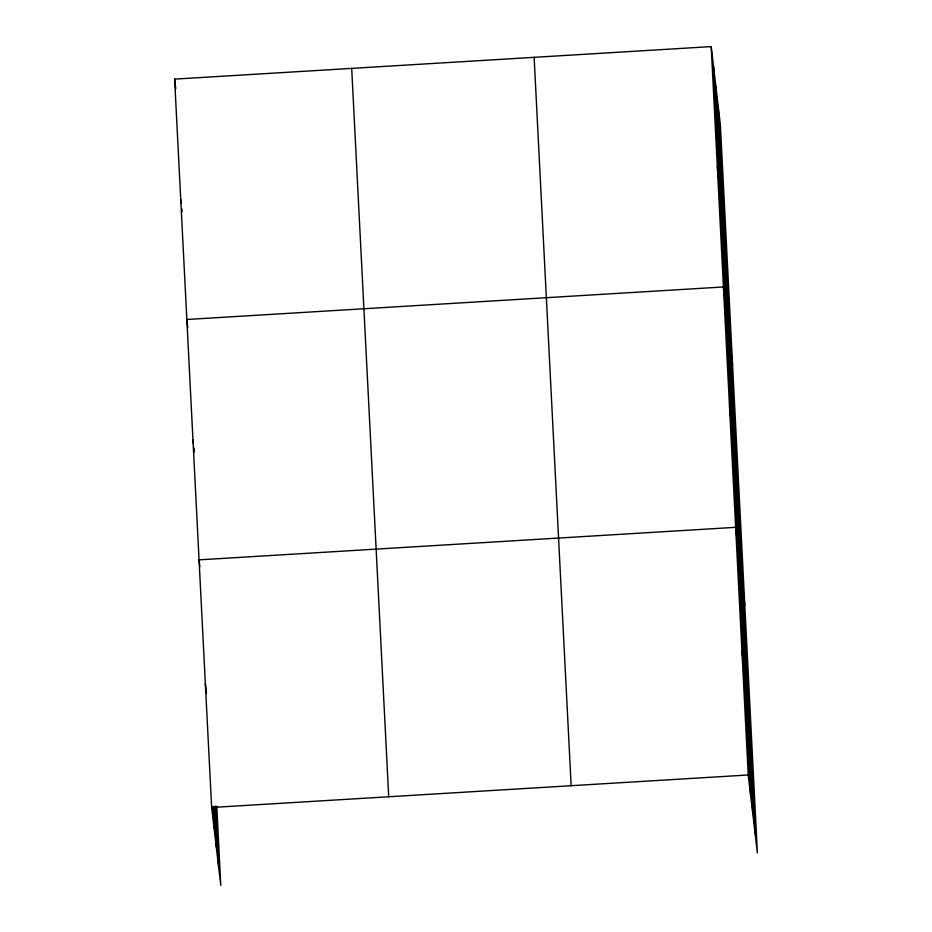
<?xml version="1.0" encoding="UTF-8"?>
<svg xmlns="http://www.w3.org/2000/svg" width="932" height="932" viewBox="0 0 932 932"><rect width="100%" height="100%" fill="white"/><g stroke="black" fill="none" stroke-linecap="round" stroke-linejoin="round"><path stroke-width="1.4" d="M216.772 806.215L220.791 885.4L211.646 807.496L174.622 79.115L711.209 46.6L720.354 124.504L757.378 852.885L748.233 774.981L711.209 46.6M211.646 807.496L748.233 774.981M717.314 166.781L719.725 187.274M732.575 364.866L723.43 286.963L186.831 319.49L187.798 327.68M729.535 407.144L731.946 427.637M744.796 605.229L735.639 527.326L199.052 559.852L199.856 566.679M741.93 651.153L744.342 671.646M174.622 79.115L175.74 88.68M180.726 199.297L181.204 203.397M181.857 208.861L182.171 211.599M192.947 439.671L193.425 443.76M193.903 447.861L194.392 451.962M205.343 683.669L206.473 693.233M718.129 105.561L755.153 833.93M715.846 86.035L752.858 814.417M713.609 67.092L750.633 795.474M534.129 57.33L571.153 785.711M351.69 68.386L388.714 796.767M215.49 805.982L218.566 866.457M214.22 806.623L216.271 846.932M212.95 806.39L214.045 827.989"/></g></svg>
